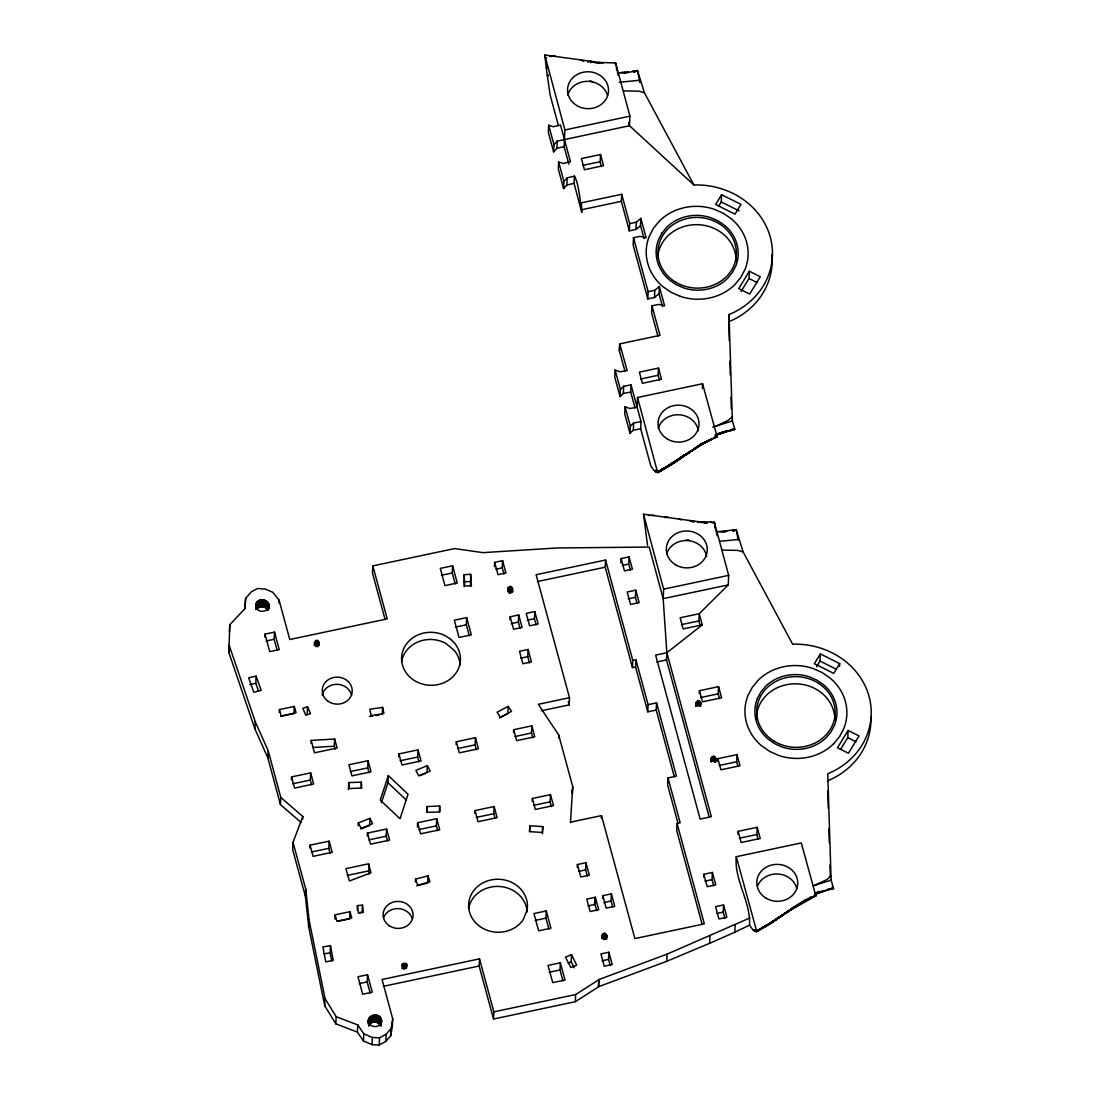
<?xml version="1.0" encoding="UTF-8"?>
<svg xmlns="http://www.w3.org/2000/svg" width="1100" height="1100" viewBox="0 0 1100 1100"><rect width="100%" height="100%" fill="white"/><g stroke="black" fill="none" stroke-linecap="round" stroke-linejoin="round"><path stroke-width="1.5" d="M368.5 1020.058C367.482 1028.445 382.181 1028.871 381.576 1020.401C380.297 1011.161 365.145 1014.915 368.335 1024.086M512.71 589.091C502.562 598.496 511.61 576.661 512.586 591.951M301.166 822.566L280.445 804.581L267.85 757.914L254.884 728.805L228.827 652.465L229.804 624.745L244.791 608.781L245.644 598.441L251.35 591.745L257.634 588.514L265.375 589.119L272.718 592.24L279.084 600.146L289.768 639.526L387.214 618.888L372.831 565.895L454.616 548.57L482.955 552.64L556.834 547.979L649.206 547.044L663.163 598.634L666.861 652.726L666.518 659.89L709.225 817.245M624.965 371.044L619.41 351.051L619.74 343.874L660 335.335L651.984 305.814L658.652 304.397L664.62 305.91L659.354 286.495L654.816 290.276L648.148 291.692L647.804 298.925L654.473 297.509L659.01 293.728L659.354 286.495M640.681 428.794L650.801 465.933L653.977 470.388L657.663 472.587L702.543 444.07L717.131 436.837L702.556 383.721L637.533 397.513L637.092 407.192L629.846 408.554L625.075 406.697L624.745 413.889L630.025 433.345L633.325 430.169L640.681 428.794L641.011 421.603L631.043 384.876L623.686 386.251L620.386 389.428L620.056 396.619L623.37 393.442L630.712 392.067L631.043 384.876M736.271 856.721C734.071 880.261 750.888 901.697 749.54 925.128L752.716 929.596L756.401 931.782L797.83 905.204L812.034 897.188L815.87 896.046L801.295 842.93L736.271 856.721L756.786 931.604M563.599 188.581L563.915 181.39L567.229 177.829L574.393 176.137L574.062 183.329L566.899 185.02L563.599 188.581L558.319 169.139L558.635 161.947L563.227 163.446L570.474 161.728L560.505 125.001L553.259 126.734L548.68 125.221L548.35 132.412L553.63 151.869L556.93 148.294L564.094 146.603L564.905 129.951L544.775 55L598.95 62.398L615.656 62.989L629.929 116.16L629.502 125.73L693.866 184.965A75.336 67.829 2.7 0 1 770.33 237.284A75.336 67.829 2.7 0 1 729.025 314.545L728.764 320.32M553.63 151.869L553.96 144.678L548.68 125.221M556.93 148.294L557.26 141.103L629.502 125.73L628.609 122.416M566.899 185.02L567.229 177.829M619.41 351.051L619.74 343.874L627.138 370.466L619.891 371.841L615.106 369.985L614.776 377.176L620.056 396.619M623.37 393.442L623.686 386.251M630.025 433.345L630.355 426.154L625.075 406.697M633.325 430.169L633.655 422.978L641.011 421.603M659.436 380.078L658.158 375.293L658.487 368.101L639.375 372.144L642.4 383.295L661.485 379.252L658.487 368.101M702.336 388.506L702.556 383.721M700.205 625.694L698.899 620.923L699.229 613.731L702.295 624.882L683.169 628.925L680.144 617.774L699.229 613.731L728.241 584.925L728.668 575.355L714.395 522.197L697.689 521.606L643.514 514.209L647.543 545.366M737.976 834.24L738.114 831.352L757.226 827.296L760.224 838.461L741.139 842.504L738.114 831.352M758.175 839.286L756.896 834.501L757.226 827.296M229.46 631.909L229.804 624.745M228.827 652.465L229.171 645.288L255.228 721.641L268.194 750.736L280.789 797.404L280.445 804.581M245.644 598.441L245.053 608.575M255.722 607.227C254.004 595.746 273.405 598.771 268.634 609.538M255.75 609.538L255.86 604.354M255.942 608.987L256.218 603.254M256.822 602.223L256.479 609.4C259.256 605.536 265.994 606.086 268.015 610.418M257.29 608.506L257.62 601.329M258.266 607.764L258.61 600.6M258.569 691.171L255.778 683.279L256.121 676.115L248.655 677.779L253.798 692.285L261.154 690.319L256.121 676.115M259.407 607.214L259.738 600.05M254.884 728.805L255.228 721.641M260.631 606.884L260.975 599.706M261.91 606.774L262.254 599.596M263.189 606.884L263.532 599.706M264.426 607.214L264.77 600.05M265.567 607.764L265.911 600.6M264.839 637.01L264.976 634.136L274.519 632.115L279.262 649.591L269.72 651.612L264.976 634.136M266.571 608.506L266.915 601.329M267.396 609.4L267.74 602.223M268.084 608.987L268.359 603.254M268.538 608.671L268.744 604.368M267.85 757.914L268.194 750.736M277.2 650.416L274.175 639.293L274.519 632.115M278.946 603.02L279.084 600.146M279.304 712.442L279.441 709.569L294.319 706.42L296.051 712.8L281.174 715.949L279.441 709.569M294.319 706.42L293.975 713.584L280.748 716.389M291.404 779.776L291.541 776.902L310.654 772.874L313.624 783.984L294.58 788.122L291.541 776.902M280.789 797.404L302.803 816.516L292.999 842.38L292.655 849.544L305.374 896.197L308.77 927.314L324.734 1005.799L335.844 1023.866L357.39 1032.075L363.454 1040.957L371.979 1044.642L379.239 1045L385.825 1041.37L390.775 1035.636L392.384 1026.039L392.728 1018.875L382.044 979.495L479.49 958.856L493.873 1011.849L493.529 1019.026L575.314 1001.701L598.524 986.879L598.826 979.564L667.067 954.14L749.87 917.964M307.189 713.9L307.532 706.723L302.857 708.304L305.8 715.234L310.516 713.652L307.532 706.723M302.665 819.39L302.803 816.516M314.243 645.562C316.401 630.644 323.702 652.74 314.38 642.689M314.559 644.724L314.696 641.864M315.15 645.507L315.356 641.204M311.08 743.284L311.218 740.41L334.647 739.049L337.164 748.027L314.49 752.826L311.218 740.41M315.961 646.566L316.236 640.832M311.589 784.809L310.31 780.051L310.654 772.874M316.951 646.539L317.212 640.791M305.374 896.197L305.718 889.02L292.999 842.38M317.859 646.841L318.134 641.094M318.711 644.559L318.849 641.699M319.124 645.37L319.261 642.496M309.925 848.004L310.062 845.13L329.147 841.184L332.2 852.28L313.101 856.35L310.062 845.13M308.77 927.314L309.1 920.15L305.718 889.02M330.11 853.119L328.804 848.361L329.147 841.184M335.143 749.21L334.304 746.226L334.647 739.049M324.734 1005.799L325.064 998.635L309.1 920.15M331.678 961.015L330.124 952.861L330.454 945.697L322.891 946.88L325.751 961.867L333.259 960.369L330.454 945.697M334.936 919.133L335.143 914.829L350.02 911.68L351.752 918.06L336.875 921.209L335.143 914.829M335.844 1023.866L336.174 1016.702L325.064 998.635M348.411 789.718L348.741 782.554L361.336 782.196L361.735 787.985L348.989 788.562L348.741 782.554M350.02 911.68L349.69 918.844L338.113 921.305M358.174 825.811L358.311 822.938L369.971 818.345L372.598 823.666L361.185 828.396L358.311 822.938M361.061 787.944L361.336 782.196M372.831 565.895L372.501 573.059L385.082 619.438M357.252 909.906L357.459 905.602L362.491 905.121L363.371 912.491L358.394 912.959L357.459 905.602M368.995 772.654L367.73 767.883L368.074 760.719L348.947 764.747L351.931 775.857L371.03 771.829L368.074 760.719M362.491 905.121L362.147 912.285L358.793 912.615M357.39 1032.075L357.734 1024.911L336.174 1016.702M367.331 835.959L367.469 833.085L386.554 829.029L389.62 840.125L370.507 844.181L367.469 833.085M369.971 818.345L369.627 825.523L360.882 828.96M369.036 873.977L368.596 863.803L345.909 868.615L349.374 880.99L370.947 872.809L368.596 863.803M363.454 1040.957L363.797 1033.78L357.734 1024.911M370.178 993.025L367.166 981.901L367.51 974.724L357.967 976.745L362.711 994.221L372.254 992.2L367.51 974.724M382.264 714.574L382.607 707.396L369.875 709.266L371.181 715.605L383.928 713.474L382.607 707.396M368.569 1023.22L368.775 1018.916M369.022 1023.605L369.297 1017.871M369.036 1026.314L369.174 1023.44M368.954 1025.035L370.026 1016.923M369.696 1024.086L370.618 1023.289L370.961 1016.125M370.618 1023.289L371.704 1022.684L372.047 1015.506M371.979 1044.642L372.322 1037.479L363.797 1033.78M371.704 1022.684L372.9 1022.271L373.244 1015.094M372.9 1022.271L374.179 1022.079L374.509 1014.901M380.875 1018.174L380.545 1025.351L377.891 1022.849L375.457 1022.106L375.801 1014.942M376.723 1022.367L377.053 1015.204M381.411 802.684L387.998 782.746L388.341 775.569L408.018 794.241L400.056 818.758L380.243 800.126L388.341 775.569M387.53 840.95L386.21 836.192L386.554 829.029M377.891 1022.849L378.235 1015.671M378.95 1023.523L379.294 1016.345M379.844 1024.361L380.188 1017.197M379.239 1045L379.582 1037.822L386.169 1034.192L391.105 1028.473L392.728 1018.875M381.013 1026.438L381.342 1019.26M381.439 1023.275L381.576 1020.401M398.764 756.786L398.901 753.912L418.014 749.843L421.053 760.939L401.967 765.009L398.901 753.912M385.825 1041.37L386.169 1034.192M390.775 1035.636L391.105 1028.473M402.05 968.619L402.256 964.315C412.308 959.942 402.49 974.641 402.256 964.315M402.71 967.973L402.916 963.669M403.507 969.059L403.783 963.325M404.484 969.045L404.745 963.298M405.46 967.931L405.666 963.628M406.175 968.536L406.381 964.232M406.656 967.904L406.794 965.03M418.976 761.777L417.67 757.02L418.014 749.843M417.422 827.021L417.629 822.718L436.728 818.689L439.711 829.799L420.599 833.827L417.629 822.718M415.415 881.939L415.553 879.079L428.01 875.875L429.935 881.815L417.643 885.253L415.553 879.079M426.993 772.805L427.336 765.641L415.924 770.371L418.55 775.679L430.21 771.086L427.336 765.641M426.663 812.295L426.938 806.561L439.67 805.984L439.918 811.992L427.322 812.336L426.938 806.561M428.01 875.875L427.666 883.039L416.763 885.844M437.663 830.624L436.384 825.866L436.728 818.689M439.409 811.718L439.67 805.984M455.221 583.935L452.251 572.962L452.595 565.799L440.289 568.356L444.95 585.612L457.256 583.027L452.595 565.799M456.184 744.617L456.321 741.758L475.42 737.688L478.473 748.784L459.374 752.84L456.321 741.758M464.09 586.658L464.214 574.626L470.635 574.337L471.405 585.819L464.723 585.97L464.214 574.626M469.288 635.773L466.331 624.8L466.661 617.636L454.355 620.194L459.016 637.45L471.322 634.879L466.661 617.636M470.621 586.424L470.635 574.337M476.382 749.609L475.076 744.865L475.42 737.688M474.911 813.423L475.049 810.562L494.134 806.534L497.118 817.644L478.005 821.673L475.049 810.562M494.436 566.665L494.643 562.361L502.604 560.67L505.945 572.976L497.984 574.668L494.643 562.361M493.529 1019.026L479.146 966.02L479.49 958.856M503.938 573.994L502.274 567.848L502.604 560.67M495.082 818.469L493.804 813.697L494.134 806.534M507.664 591.429L507.801 588.555M507.815 591.058L507.953 588.184M508.049 590.727L508.186 587.854M508.269 591.869L508.475 587.565M508.612 591.621L508.819 587.317M508.929 592.873L509.19 587.125M509.341 592.749L509.616 587.001M509.768 592.694L510.043 586.946M510.207 592.694L510.482 586.96M510.634 592.776L510.909 587.043M511.046 592.928L511.321 587.194M510.029 619.644L510.166 616.784L518.719 614.969L522.101 627.413L513.549 629.227L510.166 616.784M511.486 591.704L511.692 587.4M511.816 591.965L512.023 587.661M512.16 590.837L512.298 587.977M512.518 591.566L512.504 588.321M508.159 706.338L511.514 711.398L500.459 717.296L497.104 712.223L508.159 706.338L507.829 713.515L499.524 717.929M520.066 628.361L518.375 622.132L518.719 614.969M513.562 732.559L513.7 729.699L531.864 725.849L534.751 736.808L516.67 740.63L513.7 729.699M529.444 662.888L527.752 656.659L528.096 649.481L519.53 651.296L522.913 663.754L531.465 661.939L528.096 649.481M536.126 624.965L534.435 618.736L534.779 611.559L526.212 613.374L529.595 625.817L538.148 624.016L534.779 611.559M532.757 737.715L531.52 733.013L531.864 725.849M529.636 831.518L529.911 825.784L542.781 826.609L542.438 833.786M532.235 801.364L532.373 798.49L550.454 794.668L553.506 805.585L535.329 809.435L532.373 798.49M551.416 806.52L550.11 801.831L550.454 794.668M548.9 929.074L545.916 918.115L546.246 910.938L533.954 913.577L538.656 930.82L550.949 928.166L546.246 910.938M558.607 737.963L558.731 735.089L538.354 704.303L569.498 697.702L536.112 574.723L605.564 560.024L632.803 660.399L632.473 667.576L635.58 666.916L635.91 659.739L632.803 660.399M541.283 710.779L569.154 704.88L569.498 697.702M562.966 980.911L559.982 969.952L560.312 962.775L548.034 965.415L552.736 982.657L565.015 980.004L560.312 962.775M601.466 166.485L600.16 161.714L600.49 154.536L581.405 158.579L584.43 169.73L603.556 165.674L600.49 154.536M558.731 735.089L572.715 786.582L572.371 793.76L571.505 790.543M574.131 967.821L571.161 961.799L571.491 954.635L565.469 957.165L570.831 967.477L576.702 965.168L571.491 954.635M577.266 867.405L577.404 864.531L585.97 862.73L589.339 875.174L580.786 876.989L577.404 864.531M575.314 1001.701L575.658 994.537L598.868 979.701M587.317 876.122L585.626 869.894L585.97 862.73M632.473 667.576L605.22 567.188L605.564 560.024M588.019 905.891L594.344 904.558L595.334 897.242L598.716 909.7L590.15 911.501L586.781 899.058L594.688 897.38M596.681 910.649L594.99 904.42L595.334 897.242M601.356 818.482L601.494 815.609L570.35 822.209M629.668 223.603L636.336 222.2L640.874 218.405L640.53 225.637L635.993 229.433L629.324 230.835L629.668 223.603L621.72 194.288L581.46 202.812C582.436 232.581 580.841 185.542 574.393 176.137M640.874 218.405L646.154 237.834L640.173 236.321L633.504 237.724L633.16 244.956L647.804 298.925M598.524 986.879L598.826 979.564M602.69 898.535L602.827 895.661L611.38 893.846L614.763 906.29L606.21 908.105L602.827 895.661M601.796 938.273C605.536 923.202 609.826 947.045 601.934 935.399M601.961 937.901L602.319 934.697M602.401 938.713L602.607 934.409M635.993 229.433L636.336 222.2M602.745 938.465L602.951 934.161M603.13 938.286L603.336 933.982M620.923 562.87L621.115 558.566L629.09 556.875L632.431 569.181L624.456 570.873L621.115 558.566M603.543 938.162L603.749 933.859M603.914 939.537L604.175 933.804M604.34 939.551L604.615 933.804M604.849 938.19L605.041 933.886M605.248 938.341L605.454 934.037M605.632 938.548L605.825 934.244M605.962 938.809L606.155 934.505M606.224 939.125L606.43 934.821M606.444 939.469L606.65 935.165M606.65 938.41L606.788 935.536M612.741 907.239L611.05 901.024L611.38 893.846M610.211 965.566L608.548 959.406L608.877 952.229L600.916 953.92L604.257 966.226L612.219 964.535L608.877 952.229M630.41 570.199L628.746 564.053L629.09 556.875M637.12 603.57L635.429 597.355L635.759 590.178L627.206 591.993L630.589 604.436L639.141 602.621L635.759 590.178M651.984 305.814L651.64 313.046L657.91 336.091M654.473 297.509L654.816 290.276M648.106 704.66L656.562 702.873L656.232 710.05L647.763 711.838L648.106 704.66L635.91 659.739M656.562 702.873L676.445 776.133L667.989 777.92L667.645 785.084L678.095 823.598M598.482 986.727L666.724 961.304L667.067 954.14M667.989 777.92L680.185 822.841L677.077 823.501L676.734 830.665L702.185 924.468M695.791 706.351C698.569 689.947 704.481 714.106 696.025 702.721M696.039 705.237L696.176 702.364M696.19 706.351L696.396 702.048M696.479 706.062L696.685 701.759M696.809 705.815L697.015 701.511M697.18 705.636L697.386 701.332M697.592 705.513L697.785 701.209M718.699 206.126L721.256 201.933L721.6 194.7L740.96 204.394L734.992 214.184L715.633 204.49L721.6 194.7M698.005 705.457L698.211 701.154M698.431 705.471L698.638 701.168M698.857 705.554L699.064 701.25M699.311 693.564L699.449 690.69L718.561 686.648L721.586 697.799L702.474 701.841L699.449 690.69M699.256 705.691L699.462 701.388M699.627 705.898L699.82 701.594M699.944 706.159L700.15 701.855M700.274 705.018L700.411 702.158M700.48 705.361L700.618 702.501M700.686 706.104L700.755 702.859M703.684 877.14L703.821 874.266L712.374 872.451L715.756 884.909L707.204 886.71L703.821 874.266M710.971 761.173C714.532 746.309 718.878 769.67 711.109 758.299M711.122 760.815L711.26 757.941M711.274 761.915L711.48 757.625M711.562 761.64L711.769 757.336M711.893 761.393L712.099 757.089M712.264 761.214L712.47 756.91M712.676 761.09L712.869 756.786M713.089 761.035L713.295 756.731M713.515 761.049L713.721 756.745M713.941 761.131L714.148 756.827M714.34 761.269L714.546 756.965M714.711 761.475L714.904 757.171M715.027 761.736L715.234 757.433M719.51 698.596L718.218 693.811L718.561 686.648M715.289 762.039L715.495 757.735M715.495 762.369L715.701 758.065M715.701 761.31L715.839 758.436M713.721 885.844L712.044 879.629L712.374 872.451M717.75 761.53L717.888 758.656L737 754.614L740.025 765.765L720.912 769.808L717.888 758.656M666.724 961.304L709.624 943.319L709.954 936.141M741.056 291.459L749.031 278.465L749.375 271.246L760.293 276.746L749.664 294.058L738.746 288.558L749.375 271.246M724.886 918.28L723.223 912.12L723.553 904.956L715.591 906.648L718.933 918.954L726.894 917.263L723.553 904.956M737.963 766.562L736.67 761.777L737 754.614M709.624 943.319L734.814 932.25L735.157 925.072M816.585 666.669L819.995 661.072L820.339 653.909L839.699 663.602L839.561 666.476M840.689 749.155L847.784 737.619L848.114 730.441L859.031 735.955L848.402 753.266L837.485 747.766L848.114 730.441M643.514 514.209L663.644 589.146L663.163 598.634L728.241 584.925M629.324 230.835L621.335 201.327L621.72 194.288M529.911 825.784L529.513 831.655L542.396 832.466L542.781 826.609M570.46 822.594L572.715 786.582M268.881 605.523C268.909 612.631 257.331 613.456 255.887 606.664M717.131 436.837C712.938 431.777 731.569 431.558 734.855 429.261L732.366 420.791L729.025 314.545M815.87 896.046C811.827 892.664 823.584 891.55 825.619 890.45L814.674 894.534L821.631 891.481L833.594 888.47L831.105 879.986L827.764 773.754A75.336 67.829 2.7 0 0 869.069 696.493A75.336 67.829 2.7 0 0 792.605 644.174L743.146 551.939L736.216 529.678L716.251 531.877L715.866 530.09M676.033 460.721L665.651 467.83L659.134 471.309L655.737 471.79M771.843 922.68L779.171 916.919L771.843 922.68L755.947 931.604L776.985 919.298L757.776 931.054M547.498 76.766L548.281 74.828L547.264 75.047L550.138 95.026L558.442 125.73M659.876 470.442L657.209 472.409C676.582 463.678 692.505 448.002 711.562 439.409M757.309 698.761L760.76 692.189L765.559 686.373A40.617 36.561 2.7 0 1 809.82 676.995L817.08 680.254L823.543 684.723A41.979 37.785 2.7 0 1 834.515 725.216L831.064 731.789L826.265 737.591A40.617 36.561 2.7 0 1 782.004 746.969L774.744 743.71L768.295 739.241A41.979 37.785 2.7 0 1 757.309 698.761M820.339 653.909L814.371 663.699L833.731 673.393L839.699 663.602M689.618 451.495L687.019 454.272L694.457 448.621M787.49 911.625L785.758 913.481L792.907 908.242M770.88 922.529L781.509 916.204L792.303 908.105L771.155 922.955M716.581 437.071L713.295 437.979L716.402 436.947L716.114 435.6M814.852 894.809L815.141 896.156L790.378 910.264M833.607 743.793L839.575 736.574L843.865 728.406A52.126 46.929 2.7 0 0 830.211 678.136L822.209 672.581L813.189 668.539A50.435 45.403 2.7 0 0 758.216 680.171L752.249 687.39L747.959 695.558A52.126 46.929 2.7 0 0 761.612 745.827L769.615 751.383L778.649 755.425A50.435 45.403 2.7 0 0 833.607 743.793M774.414 921.016L757.872 930.518L758.615 929.651M656.507 469.81L654.706 470.924L656.054 470.938L655.394 471.543M553.96 144.678L557.26 141.103M661.375 469.672L678.246 460.089L659.134 471.309L669.089 465.933L685.149 454.506L659.134 471.639M776.476 919.641L786.431 912.354M675.675 461.821L659.038 471.859L674.74 461.587L665.885 467.349M630.355 426.154L633.655 422.978M754.119 930.751L754.793 930.146L753.156 929.926M671.179 463.43L668.855 465.479L669.831 465.163M732.339 416.721L728.269 420.283L716.237 426.112M831.077 875.93L827.008 879.491L813.615 885.83M672.141 463.32L674.314 461.491M684.31 454.63L675.895 461.244L698.39 446.201L711.232 439.189L704.564 442.2M699.27 446.05L695.723 447.714L708.551 440.646M666.861 652.726L711.356 816.695L700.15 819.074L655.641 655.105L666.861 652.726L702.295 624.882M672.32 463.595L691.295 450.67M779.171 916.919L771.059 922.804L774.771 919.93M789.36 910.58L774.634 920.452L782.622 914.691M683.678 456.211L688.765 452.416L686.345 453.805M782.416 915.42L786.225 912.574M691.419 450.656L677.737 460.433M754.476 930.999L755.782 930.023M687.335 453.832L691.941 450.45M786.074 913.041L789.525 910.511M692.89 449.955L697.854 446.38M769.656 924.055L765.545 926.406M695.764 448.291L698.39 446.201M810.301 898.604L802.051 902.041L806.3 899.374L807.098 899.484L794.503 907.5M778.814 917.62L783.241 914.567M788.769 910.745L791.312 909.013M793.004 908.091L790.68 909.659L795.548 906.056L793.389 907.418M790.35 910.085L792.963 908.339M766.906 925.471L769.904 923.739L760.114 928.881M698.362 445.706L706.035 441.623M808.266 898.15L809.971 898.398L797.101 904.915M695.53 448.264L699.091 445.995M798.009 905.259L794.269 907.473L796.593 905.589M658.061 472.395L659.395 471.543L657.663 472.587L637.533 397.513M731.789 430.155L734.855 429.261L715.206 435.174L717.145 433.95M693.564 448.896L696.809 446.848M766.109 925.128L767.594 924.688L761.406 928.496L765.009 926.874M726.027 431.791L715.935 435.325L728.035 430.581L725.299 431.172M635.484 71.72L637.477 70.469L644.408 92.73L693.866 184.965M734.223 530.915L736.216 529.678L738.265 540.196M797.83 905.204L797.129 905.41L807.29 899.841L799.947 903.375M722.439 432.946L722.576 431.777M821.178 892.155L824.766 890.986M666.889 467.252L659.038 471.859L662.571 469.659M757.872 930.848L764.39 927.039L757.872 930.518M661.155 469.7L663.699 468.201L661.141 469.48M768.57 924.357L762.438 927.41L767.594 924.688M699.284 445.418L703.533 443.08M797.129 905.41L804.444 901.532L798.023 904.626L801.144 903.224M802.051 902.041L807.098 899.484L804.196 900.694M734.814 932.25L749.54 925.128M707.327 441.018L711.232 439.189M618.09 75.185L617.513 72.669L625.364 73.109L637.477 70.469L639.911 82.61M727.045 530.97L724.102 532.317L723.264 531.382M568.136 963.064L571.161 961.799M419.87 775.761L425.562 773.396M700.989 444.592L702.405 444.015M715.206 435.174L717.626 434.184M815.155 893.888L821.631 891.481M819.954 891.523L815.884 893.145L817.561 892.898M815.072 894.204L821.686 891.852M722.947 432.644L718.822 433.703M655.05 471.309L656.054 470.938L654.418 470.731M753.789 930.504L754.793 930.146M655.971 471.873L657.305 471.405M815.306 893.021L819.816 891.495M832.26 886.737L833.181 888.223L826.774 889.79L833.594 888.47L830.527 889.364M712.759 427.103L732.38 420.956M813.079 885.803L831.119 880.151M815.526 895.648L813.601 896.184L815.32 896.28M587.716 62.109L590.741 61.352L593.67 62.411M729.63 430.183L734.003 428.519M701.209 444.18L700.205 444.414L703.312 442.832L702.295 442.998M249.796 684.612L255.778 683.279M535.164 920.411L545.916 918.115M549.23 972.249L559.982 969.952M400.152 760.746L417.67 757.02M457.572 748.591L475.076 744.865M368.72 839.919L386.21 836.192M564.905 129.951L629.929 116.16M582.656 165.426L600.16 161.714M621.335 201.327L581.089 209.853L574.062 183.329M640.626 379.019L658.158 375.293M495.894 569.195L502.274 567.848M537.433 581.543L605.22 567.188M622.38 565.4L628.746 564.053M266.228 640.97L274.175 639.293M663.644 589.146L728.668 575.355M511.252 623.645L518.375 622.132M527.299 620.249L534.435 618.736M628.293 598.854L635.429 597.355M520.616 658.171L527.752 656.659M681.395 624.635L698.899 620.923M656.714 661.98L666.518 659.89M515.006 736.519L531.52 733.013M350.212 771.581L367.73 767.883M700.7 697.524L718.218 693.811M292.793 783.736L310.31 780.051M719.139 765.49L736.67 761.777M476.3 817.396L493.804 813.697M533.679 805.324L550.11 801.831M418.88 829.551L436.384 825.866M347.188 875.435L368.252 870.98M578.49 871.406L585.626 869.894M739.365 838.214L756.896 834.501M603.914 902.523L611.05 901.024M704.907 881.141L712.044 879.629M359.219 983.579L367.166 981.901M716.843 913.481L723.223 912.12M383.377 986.315L479.146 966.02M602.168 960.754L608.548 959.406M493.873 1011.849L575.658 994.537M441.485 575.204L452.251 572.962M455.551 627.041L466.331 624.8M311.314 851.977L328.804 848.361M667.824 517.069L664.909 517.591L664.826 516.615M826.774 889.79L829.111 889.378M324.074 953.824L330.124 952.861M369.531 716.43L372.721 715.976M375.897 715.509L379.087 715.041M829.661 888.718L833.181 888.223M639.898 80.218L619.176 82.294M738.636 539.426L719.579 541.337M620.799 72.49L628.306 71.775M550 56.54L555.28 56.031M651.379 515.487L654.019 515.24M544.775 55L546.301 67.787L547.717 67.664M623.769 90.901L638.949 91.176L644.408 92.73M722.508 550.11L737.688 550.385L743.146 551.939M685.836 540.169L688.902 539.99M312.551 747.491L334.304 746.226M463.87 581.804L470.291 581.501M714.862 436.975L716.402 436.947M812.034 897.188L809.957 897.105M374.179 1022.079L375.457 1022.106M372.322 1037.479L379.582 1037.822M545.036 57.612L546.631 57.722M596.434 63.044L599.046 63.222L598.95 62.398L601.507 63.181M719.537 531.699L722.576 532.111M700.246 522.39L697.689 521.606L697.785 522.418M710.683 522.211L713.928 523.215L713.79 522.211M689.48 520.548L693.88 522.156L693.743 521.139M590.164 80.781L592.763 81.909M679.91 296.216L670.876 292.188L662.874 286.632A52.126 46.929 2.7 0 1 649.234 236.349L653.51 228.195L659.477 220.976A50.435 45.403 2.7 0 1 714.45 209.33L723.47 213.373L731.486 218.928A52.126 46.929 2.7 0 1 745.112 269.197L740.836 277.365L734.869 284.584A50.435 45.403 2.7 0 1 679.896 296.23M579.879 59.524L583.674 61.297M678.618 518.732L681.148 519.915M721.256 201.933L739.131 210.884M819.995 661.072L836.385 669.281M749.031 278.465L757.226 282.604M847.784 737.619L855.965 741.744M707.218 523.38L704.921 522.074L705.086 523.27L701.401 521.881L701.525 522.775M632.445 71.142L634.48 72.339L634.288 70.909M387.998 782.746L406.45 800.236M624.525 72.174L625.364 73.109M616.371 69.011L617.127 70.895L615.656 62.989M640.53 225.637L644.05 238.59M659.01 293.728L662.53 306.666M633.504 237.724L648.148 291.692M564.094 146.603L568.851 164.134M630.712 392.067L635.044 408.004M558.635 161.947L563.915 181.39M615.106 369.985L620.386 389.428M656.232 710.05L674.341 776.793M635.58 666.916L647.763 711.838M677.077 823.501L704.316 923.876L634.879 938.589L601.494 815.609M568.274 701.594L569.154 704.88M716.54 533.143L717.117 535.659M714.395 522.197L715.426 527.821M547.264 75.047L546.301 67.787M733.026 530.118L733.219 531.548M615.051 63.002L615.189 64.02M602.663 62.672L602.786 63.58M595.004 61.93L595.141 62.948M590.741 61.352L590.906 62.741M648.643 514.663L648.739 515.749M714.918 524.961L715.11 528.22M827.736 791.202L828.259 808.349M828.878 828.933L829.29 842.641M829.95 864.944L830.321 876.947M728.736 323.482L729.259 340.629M729.878 361.185L730.29 374.894M730.964 397.169L731.321 409.172M870.829 716.843A75.336 67.829 2.7 0 1 827.434 780.918M468.614 908.641A29.425 26.496 2.7 0 1 499.29 886.463A29.425 26.496 2.7 0 1 527.092 912.01M383.515 917.785A15.001 13.503 2.7 0 1 398.076 908.586A15.001 13.503 2.7 0 1 412.197 918.555M322.176 695.173A15.001 13.503 2.7 0 1 336.751 684.31A15.001 13.503 2.7 0 1 351.574 695.186M401.582 661.691A29.425 26.496 2.7 0 1 445.926 643.445L454.396 650.513A29.425 26.496 2.7 0 1 460.061 665.074M756.346 719.207A39.242 35.324 2.7 0 1 795.781 683.815A39.242 35.324 2.7 0 1 834.804 720.266M757.598 885.912A20.488 18.453 2.6 0 1 777.961 873.991A20.488 18.453 2.6 0 1 796.73 888.195M666.504 554.221A20.488 18.453 2.6 0 1 687.473 540.581A20.488 18.453 2.6 0 1 706.626 556.559M771.829 254.375A75.336 67.829 2.7 0 1 728.695 321.778M567.765 95.012A20.488 18.453 2.6 0 1 587.73 81.331A20.488 18.453 2.6 0 1 607.502 95.576M658.254 428.436A20.488 18.453 2.6 0 1 679.223 414.783A20.488 18.453 2.6 0 1 698.376 430.774M657.663 257.744A39.242 35.324 2.7 0 1 698.321 224.702A39.242 35.324 2.7 0 1 736.065 261.113M527.12 910.03L523.188 919.71A29.425 26.496 2.7 0 1 474.306 921.209A29.425 26.496 2.7 0 1 491.026 879.945A29.425 26.496 2.7 0 1 527.12 910.03M662.021 232.98L658.57 239.553A41.979 37.785 2.7 0 0 669.556 280.032L676.005 284.501L683.265 287.76A40.617 36.561 2.7 0 0 727.526 278.396L732.325 272.58L735.79 266.007A41.979 37.785 2.7 0 0 724.79 225.528L718.341 221.045L711.081 217.8A40.617 36.561 2.7 0 0 666.82 227.164L662.021 232.98M450.876 639.444L446.27 636.281A29.425 26.496 2.7 0 0 401.926 654.514A29.425 26.496 2.7 0 0 438.006 684.599A29.425 26.496 2.7 0 0 454.726 643.335L450.876 639.444M774.482 741.4A39.242 35.324 2.7 0 0 835.093 714.244A39.242 35.324 2.7 0 0 778.168 680.309A39.242 35.324 2.7 0 0 774.482 741.4M389.139 925.664A15.001 13.503 2.7 0 0 412.995 916.644A15.001 13.503 2.7 0 0 392.191 902.454A15.001 13.503 2.7 0 0 389.139 925.664M327.47 700.796A15.001 13.503 2.7 0 0 351.972 693.275A15.001 13.503 2.7 0 0 332.282 677.848A15.001 13.503 2.7 0 0 327.47 700.796M766.067 898.191A20.488 18.453 2.6 0 0 797.734 884.043A20.488 18.453 2.6 0 0 768.02 866.291A20.488 18.453 2.6 0 0 766.067 898.191M675.579 564.781A20.488 18.453 2.6 0 0 707.231 550.619A20.488 18.453 2.6 0 0 677.531 532.881A20.488 18.453 2.6 0 0 675.579 564.781M576.84 105.573A20.488 18.453 2.6 0 0 608.493 91.41A20.488 18.453 2.6 0 0 578.793 73.672A20.488 18.453 2.6 0 0 576.84 105.573M667.329 438.982A20.488 18.453 2.6 0 0 698.995 424.834A20.488 18.453 2.6 0 0 669.281 407.082A20.488 18.453 2.6 0 0 667.329 438.982M675.744 282.191A39.242 35.324 2.7 0 0 736.354 255.049A39.242 35.324 2.7 0 0 679.429 221.1A39.242 35.324 2.7 0 0 675.744 282.191"/></g></svg>
